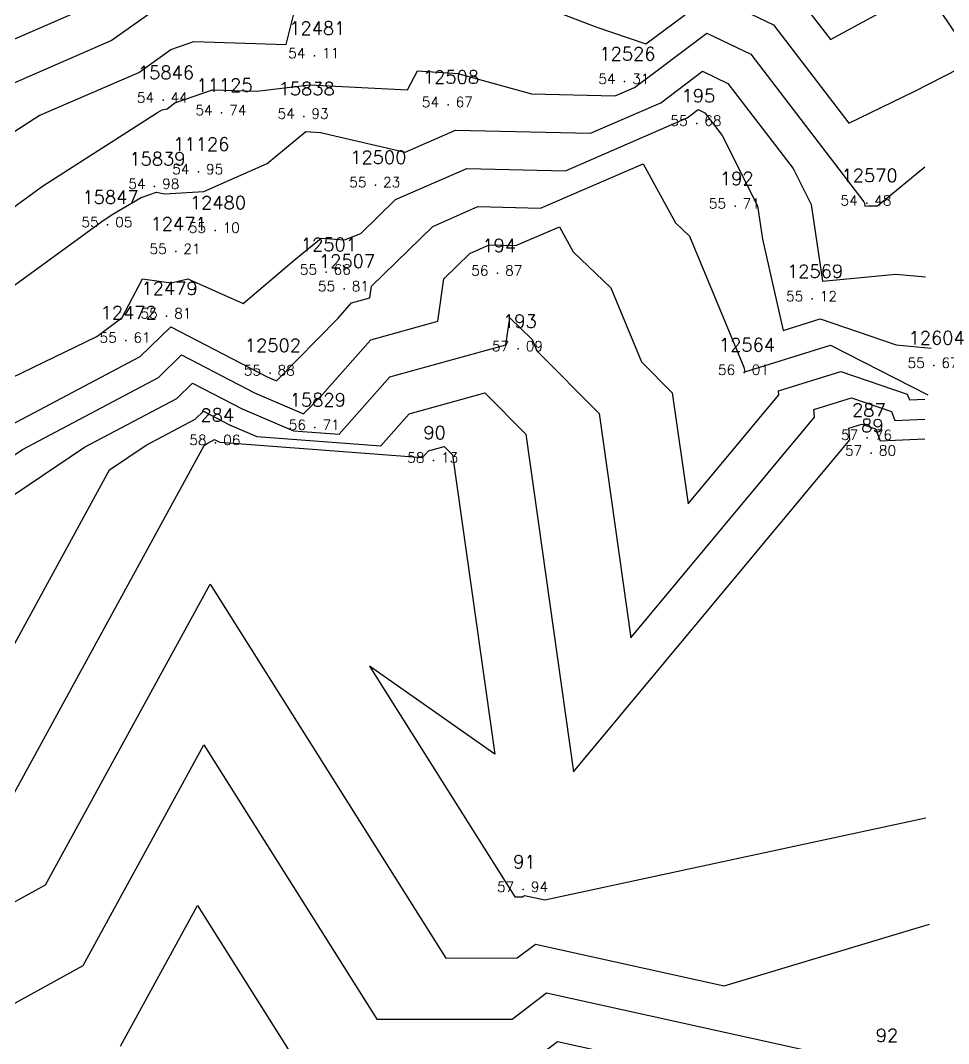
# Model space of a CAD drawing. Header units: millimetres. Extents: x 1412565 to 1412813, y 4931476 to 4931699.
# Drawn here: x 1412689.02 to 1412707.42, y 4931572.84 to 4931593.12 of the extents above; entities that cross this region are included whole.
import ezdxf
from ezdxf.enums import TextEntityAlignment as Align

# ---------------------------------------------------------------- set-up
doc = ezdxf.new("R2010")
doc.units = ezdxf.units.MM
for name, color, linetype in [('CIVIL', 50, 'Continuous'), ('CIVIL-DRAW', 80, 'Continuous'), ('CIVIL-NONAME', 130, 'Continuous'), ('CIVIL-TEXT', 240, 'Continuous'), ('CIVIL-Z', 50, 'Continuous'), ('Tcontours0', 7, 'Continuous'), ('Tcontours1', 7, 'Continuous'), ('Tcontours2', 7, 'Continuous')]:
    doc.layers.add(name, color=color, linetype=linetype)
doc.styles.add('CIVILCADMAIN', font='TXT.SHX')
doc.styles.get("Standard").update_dxf_attribs({"font": 'arial.ttf'})

# ---------------------------------------------------------------- blocks, each defined once
blk = doc.blocks.new('CIVIL-ZZ')
at = {"layer": 'CIVIL-DRAW'}
blk.add_point((0, 0), dxfattribs=at)
at = {"layer": 'CIVIL-NONAME'}
blk.add_attdef('NAME', text='', height=1.8, dxfattribs=at).set_placement((0, 2.1), align=Align.CENTER)
at = {"layer": 'CIVIL-TEXT', "flags": 8}
blk.add_attdef('TEXT', text='', height=2, dxfattribs=at).set_placement((0.2, -3.3), align=Align.CENTER)
at = {"layer": 'CIVIL-Z'}
blk.add_attdef('Z1', text='', height=1.6, dxfattribs=at).set_placement((-0.75, -0.225), align=Align.RIGHT)
blk.add_attdef('Z2', (0.75, -0.225), '', height=1.6, dxfattribs=at)

msp = doc.modelspace()

# ---------------------------------------------------------------- linework, layer by layer
at = {"layer": 'Tcontours0', "elevation": 55}
msp.add_lwpolyline([(1412688.042, 4931587.256), (1412690.633, 4931589.139), (1412690.84, 4931589.272), (1412691.414, 4931589.613), (1412691.717, 4931589.718), (1412691.88, 4931589.685), (1412692.66, 4931589.733), (1412693.915, 4931590.289), (1412694.682, 4931590.924), (1412694.971, 4931590.903), (1412696.651, 4931590.513), (1412697.647, 4931590.949), (1412700.321, 4931590.886), (1412701.72, 4931591.492), (1412702.548, 4931592.114), (1412703.047, 4931591.873), (1412704.34, 4931590.185), (1412704.697, 4931589.475), (1412704.922, 4931587.956), (1412706.381, 4931588.093), (1412706.966, 4931588.041)], dxfattribs=at)
at = {"layer": 'Tcontours1'}
for points, elevation in [([(1412698.285, 4931593.824), (1412700.427, 4931592.997), (1412701.423, 4931592.658), (1412702.721, 4931593.633), (1412703.954, 4931593.039), (1412705.448, 4931591.088), (1412706.744, 4931591.717), (1412707.932, 4931592.325), (1412706.956, 4931593.773)], 54), ([(1412688.287, 4931590.528), (1412689.391, 4931591.235), (1412691.369, 4931592.093), (1412692.003, 4931592.548), (1412692.461, 4931592.706), (1412694.29, 4931592.646), (1412694.53, 4931593.603)], 54), ([(1412684.104, 4931593.134), (1412684.45, 4931591.892), (1412684.471, 4931591.749), (1412684.573, 4931591.752), (1412684.636, 4931591.767), (1412686.177, 4931592.749), (1412688.343, 4931592.513), (1412690.276, 4931593.351)], 53), ([(1412687.836, 4931584.575), (1412691.393, 4931586.457), (1412692.002, 4931587.048), (1412693.911, 4931586.054), (1412694.099, 4931585.974), (1412695.318, 4931587.219), (1412695.585, 4931587.522), (1412695.952, 4931587.623), (1412695.985, 4931587.856), (1412697.196, 4931589.038), (1412698.092, 4931589.431), (1412699.336, 4931589.401), (1412701.368, 4931590.281), (1412702.012, 4931589.107), (1412702.286, 4931588.845), (1412703.364, 4931586.25), (1412703.385, 4931586.156), (1412705.083, 4931586.683), (1412707.013, 4931585.7)], 56), ([(1412688.908, 4931583.732), (1412690.289, 4931584.66), (1412692.12, 4931585.628), (1412692.433, 4931585.932), (1412693.415, 4931585.421), (1412694.437, 4931584.986), (1412695.34, 4931584.917), (1412696.348, 4931586.056), (1412698.647, 4931586.694), (1412698.722, 4931587.224), (1412699.17, 4931586.795), (1412699.263, 4931586.571), (1412700.493, 4931585.327), (1412701.123, 4931580.882), (1412704.764, 4931585.255), (1412704.75, 4931585.41), (1412705.496, 4931585.642), (1412706.29, 4931585.37), (1412706.356, 4931585.194), (1412706.951, 4931585.22)], 57), ([(1412688.778, 4931577.581), (1412692.665, 4931584.692), (1412692.743, 4931584.745), (1412692.846, 4931584.8), (1412692.864, 4931584.817), (1412692.92, 4931584.788), (1412692.978, 4931584.763), (1412696.995, 4931584.46), (1412697.111, 4931584.591), (1412697.42, 4931584.676), (1412697.588, 4931584.507), (1412698.428, 4931578.577), (1412695.94, 4931580.32), (1412698.826, 4931575.744), (1412698.977, 4931575.745), (1412699.016, 4931575.774), (1412699.417, 4931575.686), (1412706.971, 4931577.315)], 58), ([(1412668.794, 4931573.965), (1412669.546, 4931573.412), (1412670.309, 4931572.446), (1412670.826, 4931572.047), (1412672.649, 4931572.013), (1412673.017, 4931572.677), (1412672.662, 4931573.631), (1412675.158, 4931574.481), (1412678.69, 4931573.419), (1412682.429, 4931571.319), (1412683.858, 4931570.847), (1412684.936, 4931571.389), (1412686.206, 4931572.153), (1412690.262, 4931574.383), (1412692.655, 4931578.762), (1412696.088, 4931573.318), (1412698.769, 4931573.323), (1412699.451, 4931573.843), (1412706.065, 4931572.384), (1412706.205, 4931572.247), (1412707.048, 4931571.855)], 59)]:
    msp.add_lwpolyline(points, dxfattribs=dict(at, elevation=elevation))
at = {"layer": 'Tcontours2'}
for points, elevation in [([(1412675.29, 4931593.987), (1412677.438, 4931592.33), (1412679.527, 4931592.029), (1412680.005, 4931591.96), (1412680.411, 4931591.064), (1412680.304, 4931590.557), (1412680.812, 4931590.891), (1412681.191, 4931590.822), (1412683.39, 4931590.776), (1412684.403, 4931590.773), (1412685.157, 4931590.792), (1412686.798, 4931591.186), (1412687.172, 4931591.424), (1412687.697, 4931591.367), (1412690.822, 4931592.722), (1412691.991, 4931593.559)], 53.5), ([(1412704.408, 4931593.622), (1412705.081, 4931592.743), (1412707.015, 4931593.794)], 53.5), ([(1412687.836, 4931588.653), (1412689.46, 4931589.834), (1412691.742, 4931591.297), (1412691.831, 4931591.35), (1412691.932, 4931591.373), (1412692.082, 4931591.49), (1412692.832, 4931591.749), (1412693.711, 4931591.72), (1412694.75, 4931591.849), (1412696.696, 4931591.744), (1412696.895, 4931592.123), (1412697.697, 4931592.07), (1412699.153, 4931591.667), (1412700.813, 4931591.628), (1412701.198, 4931591.795), (1412702.634, 4931592.873), (1412703.501, 4931592.456), (1412705.744, 4931589.526), (1412705.758, 4931589.499), (1412705.766, 4931589.441), (1412705.822, 4931589.446), (1412706.017, 4931589.448), (1412706.954, 4931590.219)], 54.5), ([(1412687.379, 4931585.329), (1412690.539, 4931586.858), (1412691.039, 4931587.23), (1412691.443, 4931587.998), (1412692.013, 4931587.921), (1412692.339, 4931588.002), (1412693.439, 4931587.509), (1412694.451, 4931588.367), (1412694.984, 4931588.807), (1412695.445, 4931588.774), (1412695.771, 4931588.901), (1412696.458, 4931589.572), (1412697.87, 4931590.19), (1412699.829, 4931590.144), (1412702.242, 4931591.189), (1412702.461, 4931591.354), (1412702.593, 4931591.29), (1412702.936, 4931590.843), (1412703.636, 4931589.45), (1412703.735, 4931588.785), (1412704.144, 4931586.977), (1412704.877, 4931587.204), (1412706.385, 4931586.688), (1412707.078, 4931586.625)], 55.5), ([(1412687.029, 4931583.252), (1412689.063, 4931584.618), (1412691.757, 4931586.043), (1412692.217, 4931586.49), (1412693.663, 4931585.738), (1412694.635, 4931585.323), (1412694.995, 4931585.692), (1412695.966, 4931586.789), (1412697.3, 4931587.159), (1412697.419, 4931588.002), (1412697.934, 4931588.505), (1412698.315, 4931588.672), (1412698.844, 4931588.659), (1412699.708, 4931589.033), (1412699.982, 4931588.534), (1412700.728, 4931587.82), (1412701.337, 4931586.353), (1412701.946, 4931585.738), (1412702.258, 4931583.538), (1412704.06, 4931585.702), (1412704.053, 4931585.779), (1412705.29, 4931586.162), (1412706.606, 4931585.712), (1412706.647, 4931585.602), (1412706.951, 4931585.615)], 56.5), ([(1412688.036, 4931579.18), (1412690.786, 4931584.212), (1412691.516, 4931584.703), (1412692.483, 4931585.214), (1412692.649, 4931585.375), (1412693.167, 4931585.104), (1412693.707, 4931584.874), (1412696.167, 4931584.688), (1412696.729, 4931585.323), (1412698.228, 4931585.739), (1412699.041, 4931584.917), (1412699.989, 4931578.227), (1412705.468, 4931584.808), (1412705.447, 4931585.042), (1412705.703, 4931585.121), (1412705.974, 4931585.028), (1412706.065, 4931584.785), (1412706.951, 4931584.824)], 57.5), ([(1412668.81, 4931574.98), (1412670.549, 4931573.563), (1412670.782, 4931573.268), (1412670.94, 4931573.146), (1412671.497, 4931573.136), (1412671.609, 4931573.339), (1412671.304, 4931574.158), (1412671.484, 4931574.566), (1412672.115, 4931575.118), (1412674.811, 4931576.036), (1412680.092, 4931574.448), (1412681.197, 4931573.827), (1412683.948, 4931572.919), (1412683.969, 4931572.929), (1412683.994, 4931572.944), (1412689.52, 4931575.982), (1412692.78, 4931581.947), (1412697.457, 4931574.531), (1412698.873, 4931574.534), (1412699.234, 4931574.809), (1412702.977, 4931573.983), (1412707.043, 4931575.203)], 58.5), ([(1412691.004, 4931572.784), (1412692.53, 4931575.576), (1412694.719, 4931572.105)], 59.5), ([(1412698.665, 4931572.112), (1412699.669, 4931572.878), (1412704.91, 4931571.721)], 59.5)]:
    msp.add_lwpolyline(points, dxfattribs=dict(at, elevation=elevation))

# ---------------------------------------------------------------- block references
at = {"layer": 'CIVIL'}
ref = msp.add_blockref('CIVIL-ZZ', (1412694.85, 4931592.42, 54.11), dxfattribs=dict(at, xscale=0.2, yscale=0.2))
ref.add_attrib('Z2', '11', (1412695, 4931592.375), dxfattribs={"layer": 'CIVIL-Z', "height": 0.2, "style": 'CIVILCADMAIN'})
ref.add_attrib('Z1', '54', (1412694.33, 4931592.375), dxfattribs={"layer": 'CIVIL-Z', "height": 0.2, "style": 'CIVILCADMAIN'})
ref.add_attrib('NAME', '12481', (1412694.35, 4931592.84), dxfattribs={"layer": 'CIVIL-NONAME', "height": 0.26, "style": 'CIVILCADMAIN'})
ref = msp.add_blockref('CIVIL-ZZ', (1412701, 4931591.91, 54.31), dxfattribs=dict(at, xscale=0.2, yscale=0.2))
ref.add_attrib('Z2', '31', (1412701.15, 4931591.865), dxfattribs={"layer": 'CIVIL-Z', "height": 0.2, "style": 'CIVILCADMAIN'})
ref.add_attrib('Z1', '54', (1412700.48, 4931591.865), dxfattribs={"layer": 'CIVIL-Z', "height": 0.2, "style": 'CIVILCADMAIN'})
ref.add_attrib('NAME', '12526', (1412700.5, 4931592.33), dxfattribs={"layer": 'CIVIL-NONAME', "height": 0.26, "style": 'CIVILCADMAIN'})
ref = msp.add_blockref('CIVIL-ZZ', (1412691.85, 4931591.54, 54.44), dxfattribs=dict(at, xscale=0.2, yscale=0.2))
ref.add_attrib('Z2', '44', (1412692, 4931591.495), dxfattribs={"layer": 'CIVIL-Z', "height": 0.2, "style": 'CIVILCADMAIN'})
ref.add_attrib('Z1', '54', (1412691.33, 4931591.495), dxfattribs={"layer": 'CIVIL-Z', "height": 0.2, "style": 'CIVILCADMAIN'})
ref.add_attrib('NAME', '15846', (1412691.35, 4931591.96), dxfattribs={"layer": 'CIVIL-NONAME', "height": 0.26, "style": 'CIVILCADMAIN'})
ref = msp.add_blockref('CIVIL-ZZ', (1412697.5, 4931591.45, 54.67), dxfattribs=dict(at, xscale=0.2, yscale=0.2))
ref.add_attrib('Z2', '67', (1412697.65, 4931591.405), dxfattribs={"layer": 'CIVIL-Z', "height": 0.2, "style": 'CIVILCADMAIN'})
ref.add_attrib('Z1', '54', (1412696.98, 4931591.405), dxfattribs={"layer": 'CIVIL-Z', "height": 0.2, "style": 'CIVILCADMAIN'})
ref.add_attrib('NAME', '12508', (1412697, 4931591.87), dxfattribs={"layer": 'CIVIL-NONAME', "height": 0.26, "style": 'CIVILCADMAIN'})
ref = msp.add_blockref('CIVIL-ZZ', (1412693.01, 4931591.29, 54.74), dxfattribs=dict(at, xscale=0.2, yscale=0.2))
ref.add_attrib('Z2', '74', (1412693.16, 4931591.245), dxfattribs={"layer": 'CIVIL-Z', "height": 0.2, "style": 'CIVILCADMAIN'})
ref.add_attrib('Z1', '54', (1412692.49, 4931591.245), dxfattribs={"layer": 'CIVIL-Z', "height": 0.2, "style": 'CIVILCADMAIN'})
ref.add_attrib('NAME', '11125', (1412692.51, 4931591.71), dxfattribs={"layer": 'CIVIL-NONAME', "height": 0.26, "style": 'CIVILCADMAIN'})
ref = msp.add_blockref('CIVIL-ZZ', (1412694.64, 4931591.22, 54.93), dxfattribs=dict(at, xscale=0.2, yscale=0.2))
ref.add_attrib('Z2', '93', (1412694.79, 4931591.175), dxfattribs={"layer": 'CIVIL-Z', "height": 0.2, "style": 'CIVILCADMAIN'})
ref.add_attrib('Z1', '54', (1412694.12, 4931591.175), dxfattribs={"layer": 'CIVIL-Z', "height": 0.2, "style": 'CIVILCADMAIN'})
ref.add_attrib('NAME', '15838', (1412694.14, 4931591.64), dxfattribs={"layer": 'CIVIL-NONAME', "height": 0.26, "style": 'CIVILCADMAIN'})
ref = msp.add_blockref('CIVIL-ZZ', (1412702.43, 4931591.08, 55.68), dxfattribs=dict(at, xscale=0.2, yscale=0.2))
ref.add_attrib('Z2', '68', (1412702.58, 4931591.035), dxfattribs={"layer": 'CIVIL-Z', "height": 0.2, "style": 'CIVILCADMAIN'})
ref.add_attrib('Z1', '55', (1412701.91, 4931591.035), dxfattribs={"layer": 'CIVIL-Z', "height": 0.2, "style": 'CIVILCADMAIN'})
ref.add_attrib('NAME', '195', (1412702.13, 4931591.5), dxfattribs={"layer": 'CIVIL-NONAME', "height": 0.26, "style": 'CIVILCADMAIN'})
ref = msp.add_blockref('CIVIL-ZZ', (1412692.55, 4931590.12, 54.95), dxfattribs=dict(at, xscale=0.2, yscale=0.2))
ref.add_attrib('Z2', '95', (1412692.7, 4931590.075), dxfattribs={"layer": 'CIVIL-Z', "height": 0.2, "style": 'CIVILCADMAIN'})
ref.add_attrib('Z1', '54', (1412692.03, 4931590.075), dxfattribs={"layer": 'CIVIL-Z', "height": 0.2, "style": 'CIVILCADMAIN'})
ref.add_attrib('NAME', '11126', (1412692.05, 4931590.54), dxfattribs={"layer": 'CIVIL-NONAME', "height": 0.26, "style": 'CIVILCADMAIN'})
ref = msp.add_blockref('CIVIL-ZZ', (1412691.68, 4931589.83, 54.98), dxfattribs=dict(at, xscale=0.2, yscale=0.2))
ref.add_attrib('Z2', '98', (1412691.83, 4931589.785), dxfattribs={"layer": 'CIVIL-Z', "height": 0.2, "style": 'CIVILCADMAIN'})
ref.add_attrib('Z1', '54', (1412691.16, 4931589.785), dxfattribs={"layer": 'CIVIL-Z', "height": 0.2, "style": 'CIVILCADMAIN'})
ref.add_attrib('NAME', '15839', (1412691.18, 4931590.25), dxfattribs={"layer": 'CIVIL-NONAME', "height": 0.26, "style": 'CIVILCADMAIN'})
ref = msp.add_blockref('CIVIL-ZZ', (1412696.06, 4931589.86, 55.23), dxfattribs=dict(at, xscale=0.2, yscale=0.2))
ref.add_attrib('Z2', '23', (1412696.21, 4931589.815), dxfattribs={"layer": 'CIVIL-Z', "height": 0.2, "style": 'CIVILCADMAIN'})
ref.add_attrib('Z1', '55', (1412695.54, 4931589.815), dxfattribs={"layer": 'CIVIL-Z', "height": 0.2, "style": 'CIVILCADMAIN'})
ref.add_attrib('NAME', '12500', (1412695.56, 4931590.28), dxfattribs={"layer": 'CIVIL-NONAME', "height": 0.26, "style": 'CIVILCADMAIN'})
ref = msp.add_blockref('CIVIL-ZZ', (1412703.19, 4931589.44, 55.71), dxfattribs=dict(at, xscale=0.2, yscale=0.2))
ref.add_attrib('Z2', '71', (1412703.34, 4931589.395), dxfattribs={"layer": 'CIVIL-Z', "height": 0.2, "style": 'CIVILCADMAIN'})
ref.add_attrib('Z1', '55', (1412702.67, 4931589.395), dxfattribs={"layer": 'CIVIL-Z', "height": 0.2, "style": 'CIVILCADMAIN'})
ref.add_attrib('NAME', '192', (1412702.89, 4931589.86), dxfattribs={"layer": 'CIVIL-NONAME', "height": 0.26, "style": 'CIVILCADMAIN'})
ref = msp.add_blockref('CIVIL-ZZ', (1412705.8, 4931589.5, 54.48), dxfattribs=dict(at, xscale=0.2, yscale=0.2))
ref.add_attrib('Z2', '48', (1412705.95, 4931589.455), dxfattribs={"layer": 'CIVIL-Z', "height": 0.2, "style": 'CIVILCADMAIN'})
ref.add_attrib('Z1', '54', (1412705.28, 4931589.455), dxfattribs={"layer": 'CIVIL-Z', "height": 0.2, "style": 'CIVILCADMAIN'})
ref.add_attrib('NAME', '12570', (1412705.3, 4931589.92), dxfattribs={"layer": 'CIVIL-NONAME', "height": 0.26, "style": 'CIVILCADMAIN'})
ref = msp.add_blockref('CIVIL-ZZ', (1412690.75, 4931589.07, 55.05), dxfattribs=dict(at, xscale=0.2, yscale=0.2))
ref.add_attrib('Z2', '05', (1412690.9, 4931589.025), dxfattribs={"layer": 'CIVIL-Z', "height": 0.2, "style": 'CIVILCADMAIN'})
ref.add_attrib('Z1', '55', (1412690.23, 4931589.025), dxfattribs={"layer": 'CIVIL-Z', "height": 0.2, "style": 'CIVILCADMAIN'})
ref.add_attrib('NAME', '15847', (1412690.25, 4931589.49), dxfattribs={"layer": 'CIVIL-NONAME', "height": 0.26, "style": 'CIVILCADMAIN'})
ref = msp.add_blockref('CIVIL-ZZ', (1412692.88, 4931588.96, 55.1), dxfattribs=dict(at, xscale=0.2, yscale=0.2))
ref.add_attrib('Z2', '10', (1412693.03, 4931588.915), dxfattribs={"layer": 'CIVIL-Z', "height": 0.2, "style": 'CIVILCADMAIN'})
ref.add_attrib('Z1', '55', (1412692.36, 4931588.915), dxfattribs={"layer": 'CIVIL-Z', "height": 0.2, "style": 'CIVILCADMAIN'})
ref.add_attrib('NAME', '12480', (1412692.38, 4931589.38), dxfattribs={"layer": 'CIVIL-NONAME', "height": 0.26, "style": 'CIVILCADMAIN'})
ref = msp.add_blockref('CIVIL-ZZ', (1412692.1, 4931588.54, 55.21), dxfattribs=dict(at, xscale=0.2, yscale=0.2))
ref.add_attrib('Z2', '21', (1412692.25, 4931588.495), dxfattribs={"layer": 'CIVIL-Z', "height": 0.2, "style": 'CIVILCADMAIN'})
ref.add_attrib('Z1', '55', (1412691.58, 4931588.495), dxfattribs={"layer": 'CIVIL-Z', "height": 0.2, "style": 'CIVILCADMAIN'})
ref.add_attrib('NAME', '12471', (1412691.6, 4931588.96), dxfattribs={"layer": 'CIVIL-NONAME', "height": 0.26, "style": 'CIVILCADMAIN'})
ref = msp.add_blockref('CIVIL-ZZ', (1412695.08, 4931588.13, 55.66), dxfattribs=dict(at, xscale=0.2, yscale=0.2))
ref.add_attrib('Z2', '66', (1412695.23, 4931588.085), dxfattribs={"layer": 'CIVIL-Z', "height": 0.2, "style": 'CIVILCADMAIN'})
ref.add_attrib('Z1', '55', (1412694.56, 4931588.085), dxfattribs={"layer": 'CIVIL-Z', "height": 0.2, "style": 'CIVILCADMAIN'})
ref.add_attrib('NAME', '12501', (1412694.58, 4931588.55), dxfattribs={"layer": 'CIVIL-NONAME', "height": 0.26, "style": 'CIVILCADMAIN'})
ref = msp.add_blockref('CIVIL-ZZ', (1412698.48, 4931588.11, 56.87), dxfattribs=dict(at, xscale=0.2, yscale=0.2))
ref.add_attrib('Z2', '87', (1412698.63, 4931588.065), dxfattribs={"layer": 'CIVIL-Z', "height": 0.2, "style": 'CIVILCADMAIN'})
ref.add_attrib('Z1', '56', (1412697.96, 4931588.065), dxfattribs={"layer": 'CIVIL-Z', "height": 0.2, "style": 'CIVILCADMAIN'})
ref.add_attrib('NAME', '194', (1412698.18, 4931588.53), dxfattribs={"layer": 'CIVIL-NONAME', "height": 0.26, "style": 'CIVILCADMAIN'})
ref = msp.add_blockref('CIVIL-ZZ', (1412695.44, 4931587.8, 55.81), dxfattribs=dict(at, xscale=0.2, yscale=0.2))
ref.add_attrib('Z2', '81', (1412695.59, 4931587.755), dxfattribs={"layer": 'CIVIL-Z', "height": 0.2, "style": 'CIVILCADMAIN'})
ref.add_attrib('Z1', '55', (1412694.92, 4931587.755), dxfattribs={"layer": 'CIVIL-Z', "height": 0.2, "style": 'CIVILCADMAIN'})
ref.add_attrib('NAME', '12507', (1412694.94, 4931588.22), dxfattribs={"layer": 'CIVIL-NONAME', "height": 0.26, "style": 'CIVILCADMAIN'})
ref = msp.add_blockref('CIVIL-ZZ', (1412704.72, 4931587.6, 55.12), dxfattribs=dict(at, xscale=0.2, yscale=0.2))
ref.add_attrib('Z2', '12', (1412704.87, 4931587.555), dxfattribs={"layer": 'CIVIL-Z', "height": 0.2, "style": 'CIVILCADMAIN'})
ref.add_attrib('Z1', '55', (1412704.2, 4931587.555), dxfattribs={"layer": 'CIVIL-Z', "height": 0.2, "style": 'CIVILCADMAIN'})
ref.add_attrib('NAME', '12569', (1412704.22, 4931588.02), dxfattribs={"layer": 'CIVIL-NONAME', "height": 0.26, "style": 'CIVILCADMAIN'})
ref = msp.add_blockref('CIVIL-ZZ', (1412691.92, 4931587.26, 55.81), dxfattribs=dict(at, xscale=0.2, yscale=0.2))
ref.add_attrib('Z2', '81', (1412692.07, 4931587.215), dxfattribs={"layer": 'CIVIL-Z', "height": 0.2, "style": 'CIVILCADMAIN'})
ref.add_attrib('Z1', '55', (1412691.4, 4931587.215), dxfattribs={"layer": 'CIVIL-Z', "height": 0.2, "style": 'CIVILCADMAIN'})
ref.add_attrib('NAME', '12479', (1412691.42, 4931587.68), dxfattribs={"layer": 'CIVIL-NONAME', "height": 0.26, "style": 'CIVILCADMAIN'})
ref = msp.add_blockref('CIVIL-ZZ', (1412691.11, 4931586.78, 55.61), dxfattribs=dict(at, xscale=0.2, yscale=0.2))
ref.add_attrib('Z2', '61', (1412691.26, 4931586.735), dxfattribs={"layer": 'CIVIL-Z', "height": 0.2, "style": 'CIVILCADMAIN'})
ref.add_attrib('Z1', '55', (1412690.59, 4931586.735), dxfattribs={"layer": 'CIVIL-Z', "height": 0.2, "style": 'CIVILCADMAIN'})
ref.add_attrib('NAME', '12472', (1412690.61, 4931587.2), dxfattribs={"layer": 'CIVIL-NONAME', "height": 0.26, "style": 'CIVILCADMAIN'})
ref = msp.add_blockref('CIVIL-ZZ', (1412698.89, 4931586.61, 57.09), dxfattribs=dict(at, xscale=0.2, yscale=0.2))
ref.add_attrib('Z2', '09', (1412699.04, 4931586.565), dxfattribs={"layer": 'CIVIL-Z', "height": 0.2, "style": 'CIVILCADMAIN'})
ref.add_attrib('Z1', '57', (1412698.37, 4931586.565), dxfattribs={"layer": 'CIVIL-Z', "height": 0.2, "style": 'CIVILCADMAIN'})
ref.add_attrib('NAME', '193', (1412698.59, 4931587.03), dxfattribs={"layer": 'CIVIL-NONAME', "height": 0.26, "style": 'CIVILCADMAIN'})
ref = msp.add_blockref('CIVIL-ZZ', (1412693.97, 4931586.13, 55.88), dxfattribs=dict(at, xscale=0.2, yscale=0.2))
ref.add_attrib('Z2', '88', (1412694.12, 4931586.085), dxfattribs={"layer": 'CIVIL-Z', "height": 0.2, "style": 'CIVILCADMAIN'})
ref.add_attrib('Z1', '55', (1412693.45, 4931586.085), dxfattribs={"layer": 'CIVIL-Z', "height": 0.2, "style": 'CIVILCADMAIN'})
ref.add_attrib('NAME', '12502', (1412693.47, 4931586.55), dxfattribs={"layer": 'CIVIL-NONAME', "height": 0.26, "style": 'CIVILCADMAIN'})
ref = msp.add_blockref('CIVIL-ZZ', (1412703.37, 4931586.14, 56.01), dxfattribs=dict(at, xscale=0.2, yscale=0.2))
ref.add_attrib('Z2', '01', (1412703.52, 4931586.095), dxfattribs={"layer": 'CIVIL-Z', "height": 0.2, "style": 'CIVILCADMAIN'})
ref.add_attrib('Z1', '56', (1412702.85, 4931586.095), dxfattribs={"layer": 'CIVIL-Z', "height": 0.2, "style": 'CIVILCADMAIN'})
ref.add_attrib('NAME', '12564', (1412702.87, 4931586.56), dxfattribs={"layer": 'CIVIL-NONAME', "height": 0.26, "style": 'CIVILCADMAIN'})
ref = msp.add_blockref('CIVIL-ZZ', (1412707.13, 4931586.28, 55.67), dxfattribs=dict(at, xscale=0.2, yscale=0.2))
ref.add_attrib('Z2', '67', (1412707.28, 4931586.235), dxfattribs={"layer": 'CIVIL-Z', "height": 0.2, "style": 'CIVILCADMAIN'})
ref.add_attrib('Z1', '55', (1412706.61, 4931586.235), dxfattribs={"layer": 'CIVIL-Z', "height": 0.2, "style": 'CIVILCADMAIN'})
ref.add_attrib('NAME', '12604', (1412706.63, 4931586.7), dxfattribs={"layer": 'CIVIL-NONAME', "height": 0.26, "style": 'CIVILCADMAIN'})
ref = msp.add_blockref('CIVIL-ZZ', (1412694.86, 4931585.05, 56.71), dxfattribs=dict(at, xscale=0.2, yscale=0.2))
ref.add_attrib('Z2', '71', (1412695.01, 4931585.005), dxfattribs={"layer": 'CIVIL-Z', "height": 0.2, "style": 'CIVILCADMAIN'})
ref.add_attrib('Z1', '56', (1412694.34, 4931585.005), dxfattribs={"layer": 'CIVIL-Z', "height": 0.2, "style": 'CIVILCADMAIN'})
ref.add_attrib('NAME', '15829', (1412694.36, 4931585.47), dxfattribs={"layer": 'CIVIL-NONAME', "height": 0.26, "style": 'CIVILCADMAIN'})
ref = msp.add_blockref('CIVIL-ZZ', (1412692.89, 4931584.75, 58.06), dxfattribs=dict(at, xscale=0.2, yscale=0.2))
ref.add_attrib('Z2', '06', (1412693.04, 4931584.705), dxfattribs={"layer": 'CIVIL-Z', "height": 0.2, "style": 'CIVILCADMAIN'})
ref.add_attrib('Z1', '58', (1412692.37, 4931584.705), dxfattribs={"layer": 'CIVIL-Z', "height": 0.2, "style": 'CIVILCADMAIN'})
ref.add_attrib('NAME', '284', (1412692.59, 4931585.17), dxfattribs={"layer": 'CIVIL-NONAME', "height": 0.26, "style": 'CIVILCADMAIN'})
ref = msp.add_blockref('CIVIL-ZZ', (1412705.81, 4931584.85, 57.76), dxfattribs=dict(at, xscale=0.2, yscale=0.2))
ref.add_attrib('Z2', '76', (1412705.96, 4931584.805), dxfattribs={"layer": 'CIVIL-Z', "height": 0.2, "style": 'CIVILCADMAIN'})
ref.add_attrib('Z1', '57', (1412705.29, 4931584.805), dxfattribs={"layer": 'CIVIL-Z', "height": 0.2, "style": 'CIVILCADMAIN'})
ref.add_attrib('NAME', '287', (1412705.51, 4931585.27), dxfattribs={"layer": 'CIVIL-NONAME', "height": 0.26, "style": 'CIVILCADMAIN'})
ref = msp.add_blockref('CIVIL-ZZ', (1412705.89, 4931584.54, 57.8), dxfattribs=dict(at, xscale=0.2, yscale=0.2))
ref.add_attrib('Z2', '80', (1412706.04, 4931584.495), dxfattribs={"layer": 'CIVIL-Z', "height": 0.2, "style": 'CIVILCADMAIN'})
ref.add_attrib('Z1', '57', (1412705.37, 4931584.495), dxfattribs={"layer": 'CIVIL-Z', "height": 0.2, "style": 'CIVILCADMAIN'})
ref.add_attrib('NAME', '89', (1412705.69, 4931584.96), dxfattribs={"layer": 'CIVIL-NONAME', "height": 0.26, "style": 'CIVILCADMAIN'})
ref = msp.add_blockref('CIVIL-ZZ', (1412697.21, 4931584.4, 58.13), dxfattribs=dict(at, xscale=0.2, yscale=0.2))
ref.add_attrib('Z2', '13', (1412697.36, 4931584.355), dxfattribs={"layer": 'CIVIL-Z', "height": 0.2, "style": 'CIVILCADMAIN'})
ref.add_attrib('Z1', '58', (1412696.69, 4931584.355), dxfattribs={"layer": 'CIVIL-Z', "height": 0.2, "style": 'CIVILCADMAIN'})
ref.add_attrib('NAME', '90', (1412697.01, 4931584.82), dxfattribs={"layer": 'CIVIL-NONAME', "height": 0.26, "style": 'CIVILCADMAIN'})
ref = msp.add_blockref('CIVIL-ZZ', (1412698.99, 4931575.89, 57.94), dxfattribs=dict(at, xscale=0.2, yscale=0.2))
ref.add_attrib('Z2', '94', (1412699.14, 4931575.845), dxfattribs={"layer": 'CIVIL-Z', "height": 0.2, "style": 'CIVILCADMAIN'})
ref.add_attrib('Z1', '57', (1412698.47, 4931575.845), dxfattribs={"layer": 'CIVIL-Z', "height": 0.2, "style": 'CIVILCADMAIN'})
ref.add_attrib('NAME', '91', (1412698.79, 4931576.31), dxfattribs={"layer": 'CIVIL-NONAME', "height": 0.26, "style": 'CIVILCADMAIN'})
ref = msp.add_blockref('CIVIL-ZZ', (1412706.18, 4931572.45, 58.95), dxfattribs=dict(at, xscale=0.2, yscale=0.2))
ref.add_attrib('Z2', '95', (1412706.33, 4931572.405), dxfattribs={"layer": 'CIVIL-Z', "height": 0.2, "style": 'CIVILCADMAIN'})
ref.add_attrib('Z1', '58', (1412705.66, 4931572.405), dxfattribs={"layer": 'CIVIL-Z', "height": 0.2, "style": 'CIVILCADMAIN'})
ref.add_attrib('NAME', '92', (1412705.98, 4931572.87), dxfattribs={"layer": 'CIVIL-NONAME', "height": 0.26, "style": 'CIVILCADMAIN'})

doc.saveas('drawing.dxf')
